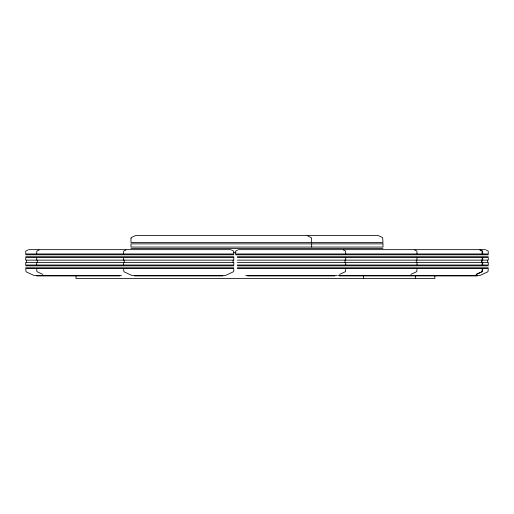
<?xml version="1.0" encoding="UTF-8"?>
<svg xmlns="http://www.w3.org/2000/svg" width="514" height="514" viewBox="0 0 514 514"><rect width="100%" height="100%" fill="white"/><g stroke="black" fill="none" stroke-linecap="round" stroke-linejoin="round"><path stroke-width="0.77" d="M339.574 274.399L345.524 271.623L345.723 268.604M410.847 274.399L416.796 271.623L416.995 268.604M476.028 274.399L481.978 271.623L482.177 268.604M476.581 274.399L482.53 271.623L482.73 268.604M28.077 249.958L25.79 251.121L25.7 253.967L233.767 253.967L233.677 251.121L231.39 249.958M39.083 249.958L36.796 251.121L36.7 253.967M125.956 249.958L123.668 251.121L123.572 253.967M237.911 249.958L235.624 251.121L235.534 253.967L488.3 253.967L488.21 251.121L485.923 249.958M130.961 248.397L382.981 248.397M28.713 249.656L230.754 249.656M238.541 249.656L485.287 249.656M233.472 252.663L235.99 252.663M25.7 254.783L233.767 254.783M235.534 254.783L488.3 254.783M25.7 256.73L233.767 256.73M237.378 256.73L488.3 256.73M237.378 257.546L488.3 257.546L488.3 260.148L237.378 260.148M237.378 262.423L488.3 262.423L488.3 265.025L237.378 265.025M25.7 265.841L233.767 265.841M237.378 265.841L488.3 265.841M25.7 267.794L233.767 267.794M237.378 267.794L488.3 267.794M237.378 268.604L488.3 268.604L487.959 271.752L479.845 275.536L338.398 275.536M121.49 275.536L34.155 275.536L26.041 271.752L25.7 268.604L233.767 268.604L233.767 271.045L233.427 271.752L225.312 275.536L132.034 275.536L123.919 271.752L123.572 268.604M245.788 275.536L337.268 275.536M36.635 275.928L119.91 275.928M134.507 275.928L222.838 275.928M247.497 275.928L334.794 275.928M339.144 275.928L477.365 275.928M480.352 249.958L482.64 251.121L482.73 253.967M479.793 249.958L482.081 251.121L482.177 253.967M414.618 249.958L416.905 251.121L416.995 253.967M343.346 249.958L345.633 251.121L345.723 253.967M307.777 235.952L311.529 237.86L311.677 242.531M42.855 274.399L36.905 271.623L36.7 268.604M487.619 260.148L487.619 262.423M482.73 257.546L482.73 260.148M482.73 262.423L482.73 265.025M482.177 257.546L482.177 260.148M482.177 262.423L482.177 265.025M482.048 260.148L482.048 262.423M481.489 260.148L481.489 262.423M434.825 275.408L434.825 278.543L76.014 278.543L76.014 275.408M416.995 257.546L416.995 260.148M416.995 262.423L416.995 265.025M416.314 260.148L416.314 262.423M415.627 275.408L415.627 278.543M363.52 275.408L363.52 278.543M345.723 257.546L345.723 260.148M345.723 262.423L345.723 265.025M345.042 260.148L345.042 262.423M311.677 243.861L311.677 247.061M233.086 260.148L233.086 262.423M124.26 260.148L124.26 262.423M123.572 257.546L123.572 260.148M123.572 262.423L123.572 265.025M37.387 260.148L37.387 262.423M36.7 257.546L36.7 260.148M36.7 262.423L36.7 265.025M26.381 260.148L26.381 262.423M130.999 238.181L130.961 242.531L382.981 242.531L382.647 237.584L378.041 235.457L135.902 235.457L131.52 237.372L130.999 238.181M382.981 243.861L130.961 243.861L130.961 247.061L382.981 247.061L382.981 243.861M233.767 257.546L25.7 257.546L25.7 260.148L233.767 260.148L233.767 257.546M233.767 262.423L25.7 262.423L25.7 265.025L233.767 265.025L233.767 262.423"/></g></svg>
